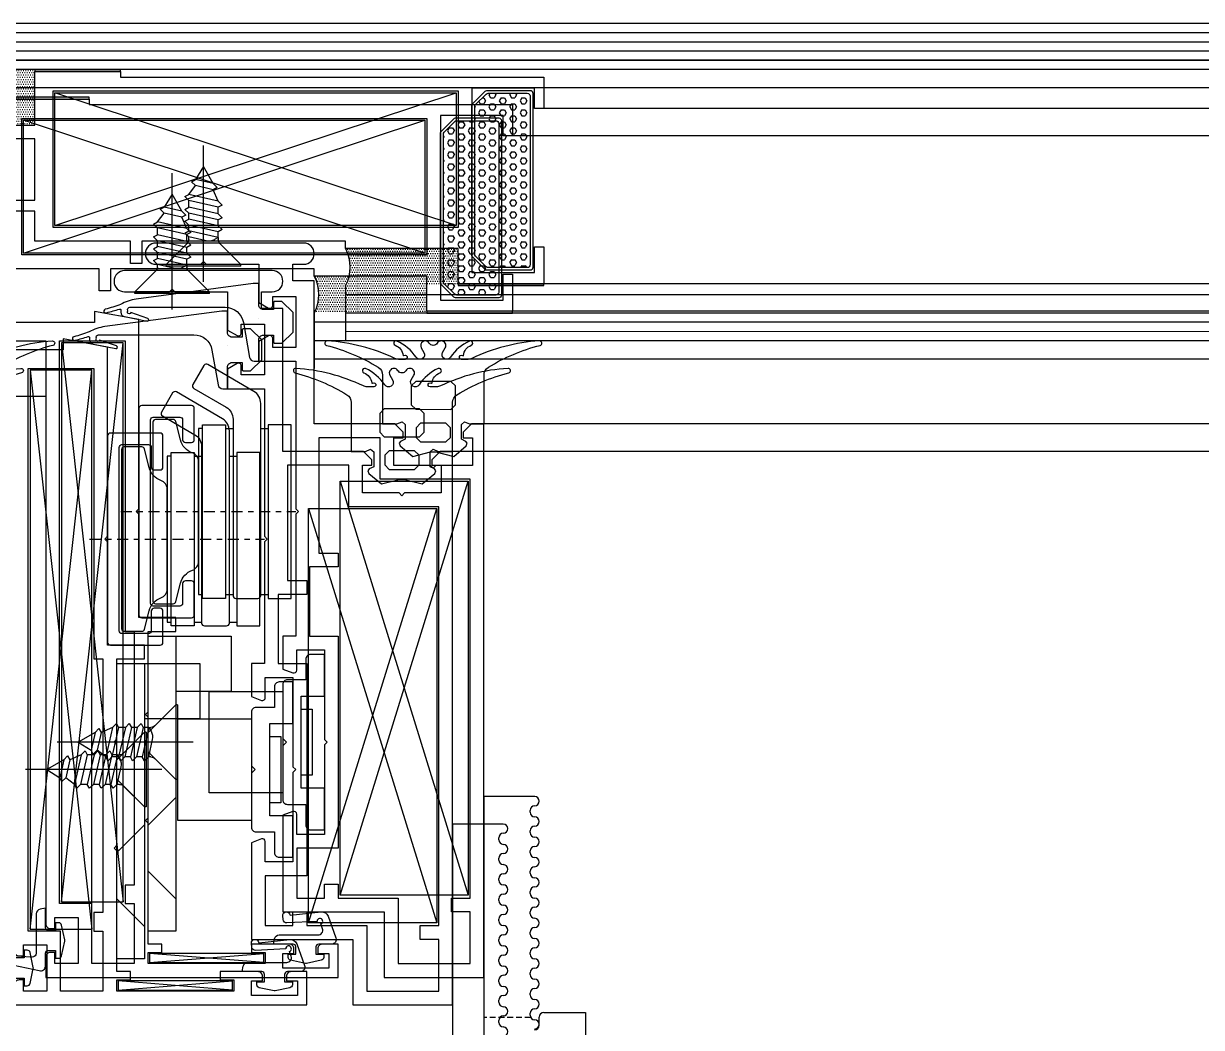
# Model space of a CAD drawing. Header units: inches. Extents: x 4821 to 127877, y 58012 to 433683.
# Drawn here: x 88707.6 to 88835.3, y 156052.5 to 156161.4 of the extents above; entities that cross this region are included whole.
import ezdxf

# ---------------------------------------------------------------- set-up
doc = ezdxf.new("R2010")
doc.units = ezdxf.units.IN
doc.header["$MEASUREMENT"] = 0
doc.linetypes.add('$1$Center', pattern=[29.999999, 12, -6, 6, -6])
doc.linetypes.add('$1$DASHED', pattern=[19.05, 12.7, -6.35])
for name, color, linetype in [('A-FURN-FIXD', 10, 'Continuous'), ('A-FURN-FREE', 10, 'Continuous'), ('A-GLAZ', 132, 'Continuous'), ('A-WAL-CMU', 7, 'Continuous'), ('A-WIN', 141, 'Continuous')]:
    doc.layers.add(name, color=color, linetype=linetype)

# ---------------------------------------------------------------- blocks, each defined once
blk = doc.blocks.new('$1$Fixed bracket Plan')
at = {"layer": 'A-FURN-FIXD'}
for p, q in [((97.6, -26), (9.7, -26)), ((97.6, -31.5), (97.6, -26)), ((73.9, -31), (74.1, -31)), ((76.1, -31), (76.3, -31)), ((78.3, -31), (78.5, -31)), ((80.5, -31), (80.7, -31)), ((82.7, -31), (82.9, -31)), ((84.9, -31), (85.1, -31)), ((87.1, -31), (87.3, -31)), ((89.3, -31), (89.5, -31)), ((91.5, -31), (91.7, -31)), ((93.7, -31), (93.9, -31)), ((95.9, -31), (96.1, -31)), ((72.8, -32), (73.7, -32)), ((74.2, -32.5), (74.2, -37)), ((74.2, -37), (54.65, -37))]:
    blk.add_line(p, q, dxfattribs=at)
at = {"layer": 'A-FURN-FIXD', "linetype": '$1$DASHED', "ltscale": 0.05}
blk.add_line((73.65, -31.07), (73.65, -26), dxfattribs=at)
at = {"layer": 'A-FURN-FIXD'}
for centre, start, end in [((72.8, -31.5), 180, 270), ((72.9, -31.5), 180, 0), ((73.9, -31.5), 90, 180), ((74.1, -31.5), 0, 90), ((75.1, -31.5), 180, 0), ((76.1, -31.5), 90, 180), ((76.3, -31.5), 0, 90), ((77.3, -31.5), 180, 0), ((78.3, -31.5), 90, 180), ((78.5, -31.5), 0, 90), ((79.5, -31.5), 180, 0), ((80.5, -31.5), 90, 180), ((80.7, -31.5), 0, 90), ((81.7, -31.5), 180, 0), ((82.7, -31.5), 90, 180), ((82.9, -31.5), 0, 90), ((83.9, -31.5), 180, 0), ((84.9, -31.5), 90, 180), ((85.1, -31.5), 0, 90), ((86.1, -31.5), 180, 0), ((87.1, -31.5), 90, 180), ((87.3, -31.5), 0, 90), ((88.3, -31.5), 180, 0), ((89.3, -31.5), 90, 180), ((89.5, -31.5), 0, 90), ((90.5, -31.5), 180, 0), ((91.5, -31.5), 90, 180), ((91.7, -31.5), 0, 90), ((92.7, -31.5), 180, 0), ((93.7, -31.5), 90, 180), ((93.9, -31.5), 0, 90), ((94.9, -31.5), 180, 0), ((95.9, -31.5), 90, 180), ((96.1, -31.5), 0, 90), ((97.1, -31.5), 180, 0), ((73.7, -32.5), 0, 90)]:
    blk.add_arc(centre, 0.5, start, end, dxfattribs=at)
blk = doc.blocks.new('$1$Stay Arm 93652400PI')
at = {"layer": 'A-FURN-FIXD', "linetype": '$1$Center', "ltscale": 0.1}
blk.add_line((147.23, 130.15), (147.23, 149.12), dxfattribs=at)
at = {"layer": 'A-FURN-FIXD'}
for p, q in [((138.23, 145.32), (138.23, 146.12)), ((156.23, 145.32), (156.23, 146.12)), ((138.23, 141.52), (138.23, 142.32)), ((138.23, 141.52), (138.23, 142.32)), ((156.23, 141.52), (156.23, 142.3))]:
    blk.add_line(p, q, dxfattribs=at)
for points in [[(137.83, 146.12), (137.83, 148.62), (156.63, 148.62), (156.63, 146.12)], [(137.83, 139.02), (156.63, 139.02), (156.63, 141.52), (137.83, 141.52)]]:
    blk.add_lwpolyline(points, close=True, dxfattribs=at)
for points in [[(157.25, 142.32), (138.13, 142.32, -0.414214), (137.83, 142.62), (137.83, 145.02, -0.414214), (138.13, 145.32), (158.97, 145.32, -0.26675), (160.27, 144.58), (163.18, 139.58, -0.414214), (163.08, 139.17), (161, 137.96, -0.414214), (160.59, 138.07), (158.55, 141.58, 0.26675)], [(158.43, 132.12), (136.03, 132.12, -0.414214), (135.73, 132.42), (135.73, 137.82, -0.414214), (136.03, 138.12), (139.43, 138.12, -0.414214), (139.73, 137.82), (139.73, 137.16, -0.414214), (139.43, 136.86), (137.29, 136.86, 0.414214), (136.99, 136.56), (136.99, 133.68, 0.414214), (137.29, 133.38), (157.17, 133.38, 0.414214), (157.47, 133.68), (157.47, 136.56, 0.414214), (157.17, 136.86), (155.03, 136.86, -0.414214), (154.73, 137.16), (154.73, 137.82, -0.414214), (155.03, 138.12), (158.43, 138.12, -0.414214), (158.73, 137.82), (158.73, 132.42, -0.414214)], [(137.47, 136.13), (139.47, 136.62, 0.253533), (140.87, 137.91, -0.319758), (141.82, 138.58), (152.65, 138.58, -0.319758), (153.59, 137.91, 0.253533), (155, 136.62), (157, 136.13, -0.344221), (157.22, 135.83), (157.22, 133.93, -0.414214), (156.92, 133.63), (137.54, 133.63, -0.414214), (137.24, 133.93), (137.24, 135.83, -0.344221)]]:
    blk.add_lwpolyline(points, format="xyb", close=True, dxfattribs=at)
blk.add_lwpolyline([(156.23, 139.02), (156.23, 138.58), (138.23, 138.58), (138.23, 139.02)], dxfattribs=at)
blk = doc.blocks.new('$1$GTSY500109')
at = {"layer": 'A-FURN-FIXD'}
blk.add_lwpolyline([(5.93, -8.75, 0.57735), (5.07, -8.75, -1), (4.2, -8.25), (4.49, -7.75, 0.965781), (3.64, -7.22, -0.138673), (1.56, -8.98, -1.037842), (1.37, -8.52, 0.283592), (2.23, -7.43, -0.584426), (2.31, -7.4, 1.39494), (2.44, -7), (1.75, -7, 0.111575), (1.32, -7.1, -0.09543), (-6.01, -9, -0.91232), (-6.08, -8.51, 0.076551), (-0.47, -6.14, 0.260148), (0, -5.29), (0, 0), (1.56, 0), (2.11, -0.24), (2.45, 0.05), (2.45, 1.67), (1.96, 1.89), (1.81, 2.1), (1.92, 2.38), (3.29, 3.53), (5.21, 3.03), (5.79, 3.03), (7.71, 3.53), (9.08, 2.38), (9.19, 2.1), (9.03, 1.89), (8.55, 1.67), (8.55, 0.05), (8.88, -0.24), (9.44, 0), (11, 0), (11, -5.29, 0.260148), (11.47, -6.14, 0.076551), (17.08, -8.51, -0.91232), (17, -9, -0.09543), (9.68, -7.1, 0.111575), (9.25, -7), (8.55, -7, 1.39494), (8.69, -7.4, -0.584426), (8.77, -7.43, 0.283592), (9.62, -8.52, -1.037842), (9.43, -8.98, -0.138673), (7.36, -7.22, 0.965781), (6.51, -7.75), (6.8, -8.25, -1)], format="xyb", close=True, dxfattribs=at)
for points in [[(4.13, -0.07), (3.64, 0.42), (3.64, 1.47), (4.13, 1.96), (6.87, 1.96), (7.36, 1.47), (7.36, 0.42), (6.87, -0.07)], [(3.59, -4.6), (3.1, -4.11), (3.1, -2.07), (3.59, -1.58), (7.41, -1.58), (7.9, -2.07), (7.9, -4.11), (7.41, -4.6)]]:
    blk.add_lwpolyline(points, close=True, dxfattribs=at)
blk = doc.blocks.new('$1$Flat head screw 4.2x9mm')
at = {"color": 2}
blk.add_line((0, 1.7), (0, -13.07), dxfattribs=at)
at = {"color": 71}
for p, q in [((-4.05, 0), (-4.05, -0.19)), ((4.05, 0), (-4.05, 0)), ((4.05, 0), (4.05, -0.19)), ((4.05, -0.19), (-4.05, -0.19)), ((-4.05, -0.19), (-1.78, -2.47)), ((4.05, -0.19), (1.78, -2.47)), ((-1.6, -3.17), (-2.02, -3.59)), ((-2.02, -3.59), (-1.6, -3.83)), ((0.29, -2.74), (-1.6, -3.17)), ((-1.6, -2.89), (-1.6, -3.17)), ((1.6, -3.1), (-1.6, -3.83)), ((1.6, -3.73), (-1.6, -4.45)), ((-1.6, -3.83), (-1.6, -4.45)), ((1.6, -3.1), (1.19, -2.88)), ((1.6, -3.1), (1.6, -2.89)), ((1.6, -3.1), (1.6, -3.73)), ((2.02, -3.96), (1.6, -3.73)), ((-1.6, -4.45), (-2.02, -4.87)), ((-2.02, -4.87), (-1.6, -5.11)), ((1.6, -4.38), (-1.6, -5.11)), ((1.6, -5.01), (-1.6, -5.73)), ((-1.6, -5.11), (-1.6, -5.73)), ((1.6, -4.38), (2.02, -3.96)), ((1.6, -4.38), (1.6, -5.01)), ((2.02, -5.24), (1.6, -5.01)), ((-1.6, -5.73), (-2.02, -6.15)), ((-2.02, -6.15), (-1.6, -6.39)), ((1.6, -5.66), (-1.6, -6.39)), ((1.6, -5.66), (2.02, -5.24)), ((1.6, -5.66), (1.6, -6.4)), ((-1.6, -7.12), (-2.02, -7.55)), ((-2.02, -7.55), (-1.6, -7.78)), ((-1.6, -6.39), (-1.6, -7.12)), ((1.6, -6.4), (-1.6, -7.12)), ((1.6, -7.05), (-1.6, -7.78)), ((1.6, -7.05), (1.06, -8.29)), ((2.02, -6.63), (1.6, -6.4)), ((1.6, -7.05), (2.02, -6.63)), ((-1.6, -7.78), (-0.88, -8.73)), ((-0.88, -8.73), (-1.3, -9.15)), ((1.06, -8.29), (-0.88, -8.73)), ((1.48, -8.52), (1.06, -8.29)), ((1.06, -8.95), (1.48, -8.52)), ((-1.3, -9.15), (-0.88, -9.38)), ((1.06, -8.95), (-0.88, -9.38)), ((0, -10.79), (-0.88, -9.38)), ((1.06, -8.95), (0, -10.79))]:
    blk.add_line(p, q, dxfattribs=at)
for centre, radius, start, end in [((-2.2, -2.89), 0.6, 0, 45), ((2.2, -2.89), 0.6, 135, 180), ((0.57, -3.99), 1.28, 60.7936, 102.7393)]:
    blk.add_arc(centre, radius, start, end, dxfattribs=at)
blk = doc.blocks.new('$1$closekit')
at = {"layer": 'A-FURN-FREE'}
for p, q in [((-19.4, 14), (-16.4, 17)), ((-19.4, 9), (-16.4, 6)), ((-19.4, 1.05), (-16.4, 4.05)), ((-16.4, 4.05), (-18.67, 1.78)), ((-16.21, 4.05), (-16.4, 4.05)), ((-16.4, -4.05), (-16.4, 4.05)), ((-16.21, -4.05), (-16.21, 4.05)), ((-25.36, 1.3), (-25.59, 0.88)), ((-24.94, 0.88), (-25.36, 1.3)), ((-23.99, 1.6), (-24.94, 0.88)), ((-23.75, 2.02), (-23.99, 1.6)), ((-23.26, -1.6), (-23.99, 1.6)), ((-23.33, 1.6), (-23.75, 2.02)), ((-22.61, -1.6), (-23.33, 1.6)), ((-22.6, 1.6), (-23.33, 1.6)), ((-22.36, 2.02), (-22.6, 1.6)), ((-21.87, -1.6), (-22.6, 1.6)), ((-21.94, 1.6), (-22.36, 2.02)), ((-21.32, 1.6), (-21.94, 1.6)), ((-21.22, -1.6), (-21.94, 1.6)), ((-21.08, 2.02), (-21.32, 1.6)), ((-20.59, -1.6), (-21.32, 1.6)), ((-20.66, 1.6), (-21.08, 2.02)), ((-20.04, 1.6), (-20.66, 1.6)), ((-19.94, -1.6), (-20.66, 1.6)), ((-19.8, 2.02), (-20.04, 1.6)), ((-19.31, -1.6), (-20.04, 1.6)), ((-19.38, 1.6), (-19.8, 2.02)), ((-18.95, -0.29), (-19.38, 1.6)), ((-19.1, 1.6), (-19.38, 1.6)), ((-14.51, 0), (-29.28, 0)), ((-27, 0), (-25.59, 0.88)), ((-25.15, -1.06), (-27, 0)), ((-25.15, -1.06), (-25.59, 0.88)), ((-24.5, -1.06), (-24.94, 0.88)), ((-25.15, -1.06), (-24.73, -1.48)), ((-24.73, -1.48), (-24.5, -1.06)), ((-23.26, -1.6), (-24.5, -1.06)), ((-19.4, -1.05), (-16.4, -4.05)), ((-19.31, -1.6), (-19.08, -1.19)), ((-23.26, -1.6), (-22.84, -2.02)), ((-22.84, -2.02), (-22.61, -1.6)), ((-21.87, -1.6), (-22.61, -1.6)), ((-21.87, -1.6), (-21.45, -2.02)), ((-21.45, -2.02), (-21.22, -1.6)), ((-20.59, -1.6), (-21.22, -1.6)), ((-20.59, -1.6), (-20.17, -2.02)), ((-20.17, -2.02), (-19.94, -1.6)), ((-19.31, -1.6), (-19.94, -1.6)), ((-19.31, -1.6), (-19.1, -1.6)), ((-16.4, -4.05), (-18.67, -1.78)), ((-16.21, -4.05), (-16.4, -4.05))]:
    blk.add_line(p, q, dxfattribs=at)
blk.add_lwpolyline([(-16.4, -11.5), (-16.4, 20.5), (-19.4, 20.5), (-19.4, -11.5), (-10.4, -11.5), (-10.4, -5.5), (-16.4, -5.5)], dxfattribs=at)
blk.add_lwpolyline([(-4.3, -6.75, -0.414214), (-4.8, -6.25), (-4.8, -0.4), (-4.4, 0), (-4.8, 0.4), (-4.8, 6.25, -0.414214), (-4.3, 6.75), (-2.3, 6.75), (-2.3, 9, -0.414214), (-1.8, 9.5), (-0.3, 9.5), (-0.3, 5), (-2.8, 5), (-2.8, -5), (-0.3, -5), (-0.3, -9.5), (-1.8, -9.5, -0.414214), (-2.3, -9), (-2.3, -6.75)], format="xyb", close=True, dxfattribs=at)
for points in [[(-12.8, 5.5), (-12.8, -5.5), (-4.8, -5.5), (-4.8, 5.5)], [(-2.8, -3.59), (-1.62, -3.59), (-1.62, 3.59), (-2.8, 3.59)]]:
    blk.add_lwpolyline(points, close=True, dxfattribs=at)
for centre, radius, start, end in [((-19.1, 2.2), 0.6, 270, 315), ((-20.2, -0.57), 1.28, 330.7936, 12.7393), ((-19.1, -2.2), 0.6, 45, 90)]:
    blk.add_arc(centre, radius, start, end, dxfattribs=at)
blk = doc.blocks.new('$1$latsg')
at = {"color": 16}
blk.add_line((0, -4.63), (0, -4.63), dxfattribs=at)
at = {"color": 151}
blk.add_lwpolyline([(0, -2.33, -0.414214), (-0.5, -2.83), (-1.6, -2.83), (-1.6, -2.05, 0.414214), (-1.7, -1.95), (-2.49, -1.95), (-3.73, -3.14), (-3.73, -5.28), (-2.49, -6.47), (-1.7, -6.47, 0.414214), (-1.6, -6.37), (-1.6, -5.59), (-0.5, -5.59, -0.414214), (0, -6.09), (0, -8.42), (0.49, -8.42, 0.033024), (0.62, -8.41), (13.31, -6.73, 0.089231), (14.99, -6.16, -0.031349), (16.66, -5.63, 1.042186), (16.52, -5.25, 0.003956), (15.1, -5.64, -0.540004), (14.96, -5.55), (14.96, -5.32, 0.357511), (14.56, -4.83), (12.11, -4.34, 0.933108), (12.03, -4.63), (13.86, -5.26, -1.216572), (14.2, -5.46, -0.554991), (13.97, -5.84), (3.65, -5.84, -0.36397), (1.68, -4.19), (1.02, -0.41, 0.36397), (0.52, 0), (0, 0)], format="xyb", close=True, dxfattribs=at)
blk = doc.blocks.new('$1$GTSY500112')
at = {"layer": 'A-FURN-FIXD'}
blk.add_lwpolyline([(5.93, -11.75, 0.57735), (5.07, -11.75, -1), (4.2, -11.25), (4.49, -10.75, 0.965781), (3.64, -10.22, -0.138673), (1.56, -11.98, -1.037842), (1.37, -11.52, 0.283592), (2.23, -10.43, -0.584426), (2.31, -10.4, 1.39494), (2.44, -10), (1.75, -10, 0.111575), (1.32, -10.1, -0.09543), (-6.01, -12, -0.91232), (-6.08, -11.51, 0.076551), (-0.47, -9.14, 0.260148), (0, -8.29), (0, 0), (1.56, 0), (2.11, -0.24), (2.45, 0.05), (2.45, 1.67), (1.96, 1.89), (1.81, 2.1), (1.92, 2.38), (3.29, 3.53), (5.21, 3.03), (5.79, 3.03), (7.71, 3.53), (9.08, 2.38), (9.19, 2.1), (9.03, 1.89), (8.55, 1.67), (8.55, 0.05), (8.88, -0.24), (9.44, 0), (11, 0), (11, -8.29, 0.260148), (11.47, -9.14, 0.076551), (17.08, -11.51, -0.91232), (17, -12, -0.09543), (9.68, -10.1, 0.111575), (9.25, -10), (8.55, -10, 1.39494), (8.69, -10.4, -0.584426), (8.77, -10.43, 0.283592), (9.62, -11.52, -1.037842), (9.43, -11.98, -0.138673), (7.36, -10.22, 0.965781), (6.51, -10.75), (6.8, -11.25, -1)], format="xyb", close=True, dxfattribs=at)
for points in [[(4.13, -0.07), (3.64, 0.42), (3.64, 1.47), (4.13, 1.96), (6.87, 1.96), (7.36, 1.47), (7.36, 0.42), (6.87, -0.07)], [(4.01, -1.58), (4.5, -2.07), (4.5, -7.11), (4.01, -7.6), (3.19, -7.6), (2.7, -7.11), (2.7, -2.07), (3.19, -1.58)], [(7.81, -7.6), (6.99, -7.6), (6.5, -7.11), (6.5, -2.07), (6.99, -1.58), (7.81, -1.58), (8.3, -2.07), (8.3, -7.11)]]:
    blk.add_lwpolyline(points, close=True, dxfattribs=at)
blk = doc.blocks.new('$1$butile2')
h = blk.add_hatch(color=11)
h.dxf.hatch_style = 1
h.paths.add_polyline_path([(9.3, 0.2), (0, 0.2), (0, 0), (9.3, 0)])
at = {"color": 11}
blk.add_lwpolyline([(9.3, 0.2), (0, 0.2), (0, 0), (9.3, 0)], close=True, dxfattribs=at)
blk = doc.blocks.new('$1$inner silicone')
h = blk.add_hatch()
h.set_pattern_fill('DOTS', scale=4)
h.paths.add_polyline_path([(12.2, 0), (12.2, -0.2), (12.2, -4), (0, -4, 0.23607), (0, 0)])
at = {"color": 7}
blk.add_line((12.2, -0.2), (12.2, 0), dxfattribs=at)
blk.add_arc((-4, -2), 4.47, 333.4347, 26.5653, dxfattribs=at)
blk = doc.blocks.new('CURTT')
at = {"layer": 'A-FURN-FIXD', "extrusion": (-1.56101e-06, 5.69003e-07, 1)}
h = blk.add_hatch(dxfattribs=at)
h.set_pattern_fill('HEX', color=256, scale=3, angle=179.9998)
h.set_pattern_definition([(179.999781, (907119.1475, -1514499.8986), (-2.48e-06, -0.64951905), [0.375, -0.75]), (299.999781, (907119.1475, -1514499.8986), (0.56250124, 0.32475738), [0.375, -0.75]), (239.999781, (907118.7725, -1514499.8986), (0.56249876, -0.324761676), [0.375, -0.75])])
edge = h.paths.add_edge_path()
edge.add_line((908344.76, -1520302.64), (908349.01, -1520302.64))
edge.add_arc((908349.01, -1520302.34), 0.3, -449.9998, -404.9998)
edge.add_line((908349.22, -1520302.56), (908350.37, -1520301.41))
edge.add_arc((908350.16, -1520301.19), 0.3, -404.9998, -359.9998)
edge.add_line((908350.46, -1520301.19), (908350.46, -1520285.19))
edge.add_arc((908350.16, -1520285.19), 0.3, -359.9998, -314.9998)
edge.add_line((908350.37, -1520284.98), (908349.22, -1520283.83))
edge.add_arc((908349.01, -1520284.04), 0.3, -314.9998, -269.9998)
edge.add_line((908349.01, -1520283.74), (908344.76, -1520283.74))
edge.add_arc((908344.76, -1520284.04), 0.3, -269.9998, -179.9998)
edge.add_line((908344.46, -1520284.04), (908344.46, -1520302.34))
edge.add_arc((908344.76, -1520302.34), 0.3, -539.9998, -449.9998)
at = {"layer": 'A-WIN', "extrusion": (-1.56101e-06, 5.69003e-07, 1)}
h = blk.add_hatch(dxfattribs=at)
h.set_pattern_fill('DOTS', color=256, scale=4, angle=179.9998)
h.set_pattern_definition([(179.999781, (913475.02163, -1516841.0507), (-0.125000955, -0.249999522), [0, -0.25])])
h.paths.add_polyline_path([(908398.16, -1520287.19), (908415.26, -1520287.19, -0.293351), (908415.26, -1520281.19), (908398.16, -1520281.19), (908398.16, -1520281.39)])
at = {"layer": 'A-FURN-FIXD', "extrusion": (-1.56101e-06, 5.69003e-07, 1)}
for p, q in [((908395.96, -1520298.09, 0), (908352.46, -1520283.69, 0)), ((908352.46, -1520298.09, 0), (908395.96, -1520283.69, 0)), ((908395.26, -1520310.79, 0), (908388.56, -1520371.39, 0)), ((908395.26, -1520371.39, 0), (908388.56, -1520310.79, 0)), ((908402.26, -1520316.59, 0), (908396.96, -1520316.59, 0)), ((908365.06, -1520370.69, 0), (908351.16, -1520325.79, 0)), ((908365.06, -1520325.79, 0), (908351.16, -1520370.69, 0)), ((908385.71, -1520377.99, 0), (908373.31, -1520376.99, 0)), ((908373.31, -1520377.99, 0), (908385.71, -1520376.99, 0))]:
    blk.add_line(p, q, dxfattribs=at)
at = {"layer": 'A-FURN-FIXD', "extrusion": (-1.56101e-06, 5.69003e-07, 1), "elevation": -2.28}
for points in [[(908352.26, -1520304.39), (908352.26, -1520300.59), (908364.46, -1520300.59), (908364.46, -1520299.79), (908386.56, -1520299.79), (908386.56, -1520302.19), (908387.76, -1520302.19), (908387.76, -1520299.79), (908398.16, -1520299.79), (908398.16, -1520296.52), (908403.57, -1520296.52, 1), (908405.47, -1520296.52), (908405.47, -1520295.32), (908398.16, -1520295.32), (908398.16, -1520288.69), (908415.26, -1520288.69), (908415.26, -1520287.19), (908398.16, -1520287.19), (908398.16, -1520281.39), (908388.86, -1520281.39), (908388.86, -1520281.99), (908342.96, -1520281.99), (908342.96, -1520285.39), (908343.96, -1520285.39), (908343.96, -1520283.19), (908350.76, -1520283.19), (908350.76, -1520303.19), (908343.96, -1520303.19), (908343.96, -1520300.39), (908342.96, -1520300.39), (908342.96, -1520304.39)], [(908396.96, -1520373.79), (908396.96, -1520373.79, -0.414214), (908396.46, -1520374.29), (908395.96, -1520374.29), (908395.96, -1520373.09), (908393.46, -1520373.09), (908393.46, -1520378.09), (908395.96, -1520378.09), (908395.96, -1520376.89), (908396.46, -1520376.89, -0.414214), (908396.96, -1520377.39), (908396.96, -1520379.59), (908365.26, -1520379.59), (908365.26, -1520375.99), (908366.96, -1520375.99, -0.414214), (908367.46, -1520376.49), (908367.46, -1520376.99), (908366.26, -1520376.99), (908366.26, -1520378.59), (908371.26, -1520378.59), (908371.26, -1520376.99), (908370.06, -1520376.99), (908370.06, -1520376.49, -0.414214), (908370.56, -1520375.99), (908374.66, -1520375.99), (908374.66, -1520376.89), (908373.16, -1520376.89), (908373.16, -1520378.09), (908385.86, -1520378.09), (908385.86, -1520376.89), (908384.36, -1520376.89), (908384.36, -1520375.99), (908385.86, -1520375.99), (908385.86, -1520362.89), (908386.16, -1520362.59), (908385.86, -1520362.29), (908385.86, -1520351.39), (908386.16, -1520351.09), (908385.86, -1520350.79), (908385.86, -1520342.09), (908382.86, -1520342.09), (908382.86, -1520340.59), (908386.86, -1520340.59), (908386.86, -1520329.39), (908387.16, -1520329.09), (908386.86, -1520328.79), (908386.86, -1520308.28), (908391.67, -1520307.4), (908391.67, -1520308.59), (908402.26, -1520308.59), (908402.26, -1520301.59), (908403.61, -1520301.59), (908404.51, -1520302.49), (908404.51, -1520303.09), (908403.51, -1520303.09), (908403.51, -1520308.59), (908413.46, -1520308.59), (908413.46, -1520303.09), (908411.01, -1520303.09), (908411.01, -1520302.49), (908411.91, -1520301.59), (908413.46, -1520301.59), (908413.46, -1520293.5), (908418.16, -1520293.5), (908418.16, -1520295.3, -0.414214), (908417.56, -1520295.9), (908416.96, -1520295.9), (908416.96, -1520294.7), (908414.96, -1520294.7), (908414.96, -1520309.09), (908416.96, -1520309.09), (908416.96, -1520307.39), (908418.16, -1520307.39), (908418.16, -1520310.59), (908396.96, -1520310.59), (908396.96, -1520373.79)]]:
    blk.add_lwpolyline(points, format="xyb", dxfattribs=at)
for points in [[(908344.16, -1520302.64, 0.414214), (908344.46, -1520302.94), (908349.13, -1520302.94, 0.198912), (908349.34, -1520302.86), (908350.67, -1520301.53, 0.198912), (908350.76, -1520301.32), (908350.76, -1520285.07, 0.198912), (908350.67, -1520284.86), (908349.34, -1520283.53, 0.198912), (908349.13, -1520283.44), (908344.46, -1520283.44, 0.414214), (908344.16, -1520283.74)], [(908344.76, -1520302.64), (908349.01, -1520302.64, 0.198912), (908349.22, -1520302.56), (908350.37, -1520301.41, 0.198912), (908350.46, -1520301.19), (908350.46, -1520285.19, 0.198912), (908350.37, -1520284.98), (908349.22, -1520283.83, 0.198912), (908349.01, -1520283.74), (908344.76, -1520283.74, 0.414214), (908344.46, -1520284.04), (908344.46, -1520302.34, 0.414214)], [(908385.01, -1520299.99, -1), (908385.01, -1520302.29), (908380.16, -1520302.29), (908379.86, -1520301.99), (908379.56, -1520302.29), (908373.86, -1520302.29), (908373.86, -1520306.43), (908372.81, -1520307.03, -0.57735), (908372.36, -1520306.77), (908372.36, -1520305.79), (908369.86, -1520305.79), (908369.86, -1520311.29), (908372.36, -1520311.29), (908372.36, -1520310.31, -0.57735), (908372.81, -1520310.05), (908373.86, -1520310.66), (908373.86, -1520312.79), (908369.86, -1520312.79), (908369.86, -1520328.79), (908369.56, -1520329.09), (908369.86, -1520329.39), (908369.86, -1520342.59), (908371.26, -1520342.59), (908371.26, -1520346.18), (908370.16, -1520346.58, -0.520567), (908369.76, -1520346.29), (908369.76, -1520344.09), (908366.76, -1520344.09), (908366.76, -1520353.79), (908366.46, -1520354.09), (908366.76, -1520354.39), (908366.76, -1520364.09), (908369.76, -1520364.09), (908369.76, -1520361.89, -0.520567), (908370.16, -1520361.61), (908371.26, -1520362.01), (908371.26, -1520372.49), (908360.26, -1520372.49), (908360.26, -1520379.59), (908349.46, -1520379.59), (908349.46, -1520319.59), (908349.46, -1520319.59), (908350.81, -1520319.59), (908351.71, -1520320.49), (908351.71, -1520321.09), (908350.71, -1520321.09), (908350.71, -1520324.09), (908354.66, -1520324.09), (908354.96, -1520324.39), (908355.26, -1520324.09), (908359.21, -1520324.09), (908359.21, -1520321.09), (908358.21, -1520321.09), (908358.21, -1520320.49), (908359.11, -1520319.59), (908367.86, -1520319.59), (908367.86, -1520304.09), (908370.16, -1520304.09), (908370.16, -1520302.29), (908369.01, -1520302.29, -1), (908369.01, -1520299.99)], [(908369.85, -1520376.29, -0.414214), (908370.15, -1520375.99), (908372.26, -1520375.99), (908372.15, -1520375.41, 0.36397), (908371.66, -1520374.99), (908367.43, -1520374.99, -0.512727), (908366.96, -1520374.33), (908367.14, -1520373.79, -2.014387), (908367.54, -1520373.52), (908370.81, -1520373.69, 0.39893), (908371.23, -1520373.33), (908371.27, -1520372.93, 1), (908370.48, -1520372.85), (908367.1, -1520372.5, 0.344245), (908366.36, -1520372.96), (908365.5, -1520375.32, 0.520567), (908365.97, -1520375.99), (908367.37, -1520375.99, -0.414214), (908367.67, -1520376.29), (908367.67, -1520377.09), (908366.83, -1520377.09), (908366.83, -1520377.42, 0.360315), (908367.09, -1520377.73), (908368.7, -1520378.07, 0.094006), (908368.81, -1520378.07), (908370.42, -1520377.73, 0.360315), (908370.68, -1520377.42), (908370.68, -1520377.09), (908369.85, -1520377.09)], [(908396.69, -1520374.5, 0.414214), (908396.99, -1520374.2), (908396.99, -1520372.09), (908397.57, -1520372.2, -0.36397), (908397.99, -1520372.69), (908397.99, -1520376.92, 0.512727), (908398.65, -1520377.39), (908400.96, -1520377.21, 2.014387), (908401.23, -1520376.81), (908401.06, -1520373.54, -0.39893), (908401.41, -1520373.12), (908401.81, -1520373.07, -1), (908401.89, -1520373.87), (908402.25, -1520377.25, -0.344245), (908401.79, -1520377.99), (908397.66, -1520378.85, -0.520567), (908396.99, -1520378.38), (908396.99, -1520376.98, 0.414214), (908396.69, -1520376.68), (908395.89, -1520376.68), (908395.89, -1520377.52), (908395.56, -1520377.52, -0.360315), (908395.25, -1520377.26), (908394.91, -1520375.65, -0.094006), (908394.91, -1520375.53), (908395.25, -1520373.92, -0.360315), (908395.56, -1520373.67), (908395.89, -1520373.67), (908395.89, -1520374.5)]]:
    blk.add_lwpolyline(points, format="xyb", close=True, dxfattribs=at)
for points in [[(908396.16, -1520298.29), (908396.16, -1520283.49), (908352.26, -1520283.49), (908352.26, -1520298.29)], [(908395.96, -1520298.09), (908395.96, -1520283.69), (908352.46, -1520283.69), (908352.46, -1520298.09)], [(908388.36, -1520342.09), (908387.36, -1520342.09), (908387.36, -1520369.59), (908388.36, -1520369.59), (908388.36, -1520371.59), (908387.36, -1520371.59), (908387.36, -1520378.09), (908391.96, -1520378.09), (908391.96, -1520371.59), (908395.46, -1520371.59), (908395.46, -1520310.59), (908388.36, -1520310.59)], [(908395.26, -1520371.39), (908388.56, -1520371.39), (908388.56, -1520310.79), (908395.26, -1520310.79)], [(908365.26, -1520365.59), (908369.76, -1520365.59), (908369.76, -1520370.99), (908366.76, -1520370.99), (908366.76, -1520369.49), (908365.26, -1520369.49), (908365.26, -1520370.99), (908358.76, -1520370.99), (908358.76, -1520378.09), (908350.96, -1520378.09), (908350.96, -1520372.49), (908352.96, -1520372.49), (908352.96, -1520370.99), (908350.96, -1520370.99), (908350.96, -1520325.59), (908360.71, -1520325.59), (908360.71, -1520321.09), (908367.36, -1520321.09), (908367.36, -1520333.59), (908365.26, -1520333.59), (908365.26, -1520335.09), (908368.36, -1520335.09), (908368.36, -1520342.59), (908365.26, -1520342.59)], [(908351.16, -1520370.69), (908365.06, -1520370.69), (908365.06, -1520325.79), (908351.16, -1520325.79)], [(908373.31, -1520376.99), (908385.71, -1520376.99), (908385.71, -1520377.99), (908373.31, -1520377.99)]]:
    blk.add_lwpolyline(points, close=True, dxfattribs=at)
at = {"layer": 'A-GLAZ', "extrusion": (-1.56101e-06, 5.69003e-07, 1)}
for p, q in [((906984.52, -1520276.2, 0), (908415.26, -1520276.19, 0)), ((906984.52, -1520277.2, 0), (908415.26, -1520277.19, 0)), ((906984.52, -1520278.2, 0), (908415.26, -1520278.19, 0)), ((906984.52, -1520280.2, 0), (908415.26, -1520280.19, 0)), ((907010.52, -1520285.4, 0), (908342.96, -1520285.39, 0)), ((906989.02, -1520305.6, 0), (908364.46, -1520305.59, 0)), ((907010.52, -1520304.4, 0), (908342.96, -1520304.39, 0)), ((906989.02, -1520307.6, 0), (908364.46, -1520307.59, 0)), ((906989.02, -1520309.6, 0), (908364.46, -1520309.59, 0)), ((907002.52, -1520319.6, 0), (908349.46, -1520319.59, 0))]:
    blk.add_line(p, q, dxfattribs=at)
at = {"layer": 'A-WIN', "extrusion": (-1.56101e-06, 5.69003e-07, 1)}
for p, q in [((908342.96, -1520304.59, 0), (908352.26, -1520304.59, 0)), ((908364.46, -1520304.59, 0), (908364.46, -1520310.59, 0))]:
    blk.add_line(p, q, dxfattribs=at)
at = {"layer": 'A-FURN-FIXD', "extrusion": (-1.56101e-06, 5.69003e-07, 1)}
for name, p, rotation in [('$1$Flat head screw 4.2x9mm', (908379.86, -1520302.49, -2.28), 180.0002189599175), ('$1$GTSY500109', (908360.45, -1520319.59, -2.28), 180.0002189599175), ('$1$Stay Arm 93652400PI', (908518.98, -1520476.33, -2.28), 90.00021895991736), ('$1$closekit', (908366.46, -1520354.09, -2.28), 180.0002189599175)]:
    blk.add_blockref(name, p, dxfattribs=dict(at, rotation=rotation))
at = {"layer": 'A-FURN-FIXD', "extrusion": (1.56101e-06, -5.69003e-07, -1)}
for name, p, zscale, rotation in [('$1$latsg', (-908373.86, -1520312.79, 2.28), -1, 179.9997810400824), ('$1$GTSY500112', (-908402.26, -1520322.59, 2.28), -1, 179.9997810400824), ('$1$Fixed bracket Plan', (-908375.46, -1520457.59, 2.28), -0.9999999999999998, 89.99978104008247)]:
    blk.add_blockref(name, p, dxfattribs=dict(at, zscale=zscale, rotation=rotation))
at = {"layer": 'A-WIN', "extrusion": (1.56101e-06, -5.69003e-07, -1), "zscale": -1, "rotation": 359.9997810400823}
for p in [(-908398.16, -1520281.39, 2.28), (-908352.26, -1520304.59, 2.28)]:
    blk.add_blockref('$1$butile2', p, dxfattribs=at)
at = {"layer": 'A-WIN', "extrusion": (-1.56101e-06, 5.69003e-07, 1), "rotation": 180.0002189599175}
blk.add_blockref('$1$inner silicone', (908364.46, -1520304.59, -2.28), dxfattribs=at)
blk = doc.blocks.new('FIRST SLAB EDGE')
at = {"layer": 'A-WIN', "xscale": -1}
blk.add_blockref('CURTT', (2105283.91, -200961.5, -1.15), dxfattribs=at)

msp = doc.modelspace()

# ---------------------------------------------------------------- block references
at = {"layer": 'A-WAL-CMU'}
for p in [(-1108176.96, 1877399.04), (-1108180.36, 1877396.06)]:
    msp.add_blockref('FIRST SLAB EDGE', p, dxfattribs=at)

doc.saveas('drawing.dxf')
